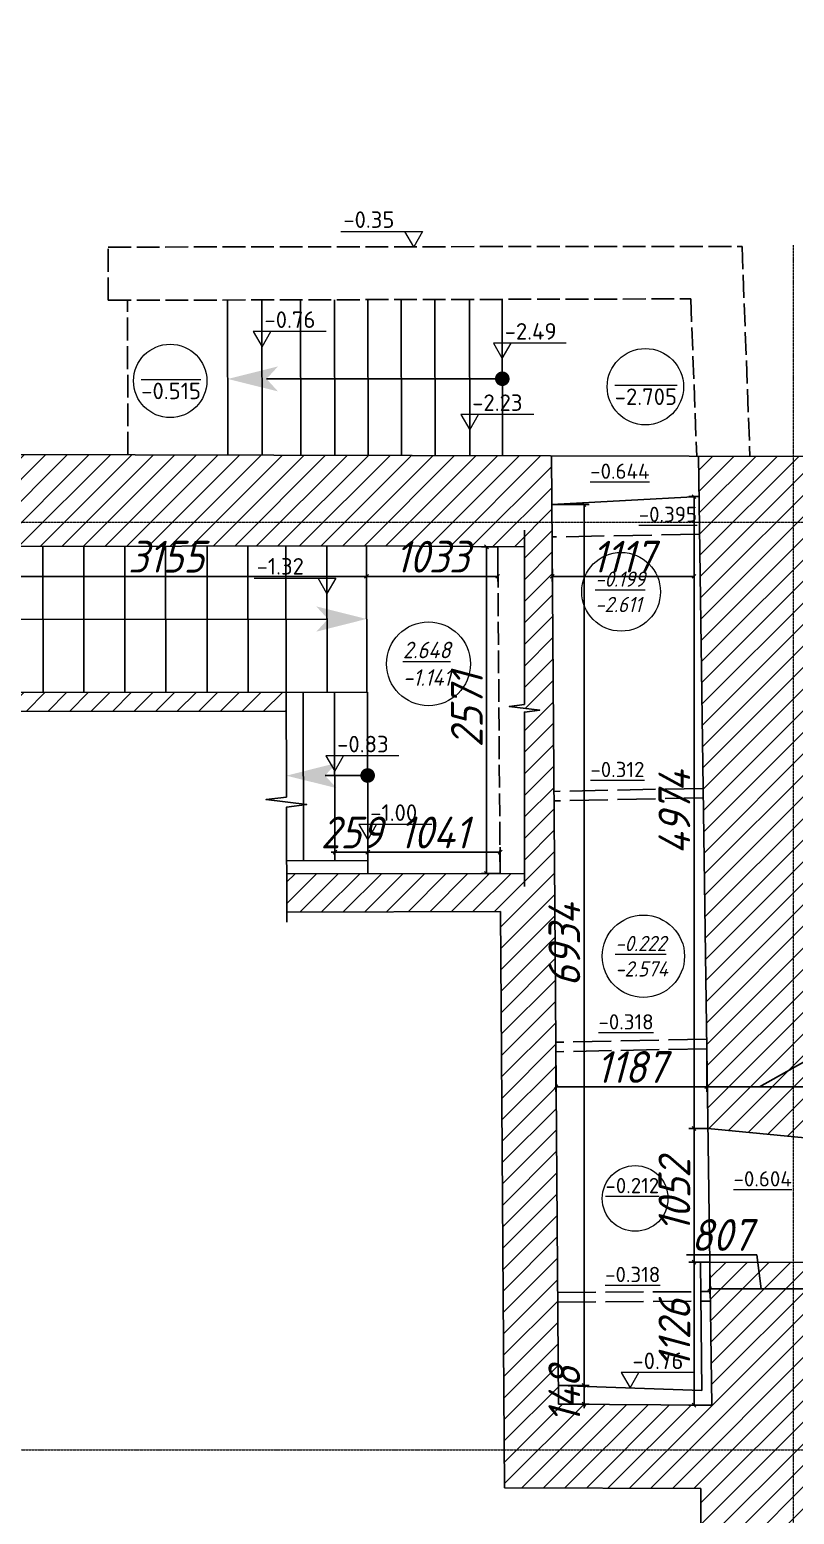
# Model space of a CAD drawing. Header units: millimetres. Extents: x 504091 to 2165846, y 135022 to 442887.
# Drawn here: x 599304 to 605322, y 277829 to 289515 of the extents above; entities that cross this region are included whole.
import ezdxf

# ---------------------------------------------------------------- set-up
doc = ezdxf.new("R2010")
doc.units = ezdxf.units.MM
for name, pattern in [('334', [5, 4, -1]), ('ACAD_ISO02W100', [15, 12, -3]), ('ADSK_Линия сетки', [25, 20, -2.5, 0, -2.5]), ('осеваяX2', [4, 2.5, -0.5, 0.5, -0.5])]:
    doc.linetypes.add(name, pattern=pattern)
doc.layers.get('Defpoints').update_dxf_attribs({"color": 255})
for name, color, linetype in [('Балки', 140, 'ACAD_ISO02W100'), ('Контур', 7, 'Continuous'), ('Перепад', 251, 'ACAD_ISO02W100'), ('Штриховка', 252, 'Continuous')]:
    doc.layers.add(name, color=color, linetype=linetype)
for name, color, linetype, lineweight in [('Оси', 165, 'осеваяX2', 13), ('отметки', 7, 'Continuous', 20), ('размеры', 7, 'Continuous', 9)]:
    doc.layers.add(name, color=color, linetype=linetype, lineweight=lineweight)
doc.styles.add('ISOCPEUR', font='isocpeur.ttf', dxfattribs={"width": 0.9, "oblique": 15, "height": 250})
doc.dimstyles.new('GENPLAN 1000', dxfattribs={"dimscale": 10, "dimtxt": 13, "dimasz": 3, "dimexe": 4, "dimexo": 0, "dimgap": 3, "dimtad": 1, "dimdec": 0, "dimzin": 0, "dimtxsty": 'ISOCPEUR', "dimblk1": 'OBLIQUE', "dimblk2": 'OBLIQUE', "dimsah": 1, "dimcen": -1, "dimaunit": 1, "dimadec": 3, "dimazin": 0, "dimtfac": 0.75, "dimtdec": 0, "dimtix": 1, "dimtmove": 1, "dimatfit": 3, "dimfxl": 0, "dimtvp": 0.6, "dimarcsym": 0})

# ---------------------------------------------------------------- blocks, each defined once
blk = doc.blocks.new('S1')
at = {"color": 0, "const_width": 0.75}
blk.add_lwpolyline([(-0.375, 0, 1), (0.375, 0, 1)], format="xyb", close=True, dxfattribs=at)
blk = doc.blocks.new('*U14')
at = {"layer": 'Штриховка'}
blk.add_lwpolyline([(0, 0), (-1.58, 2.373)], dxfattribs=at)
blk.add_solid([(-1.749, 2.626), (-1.612, 2.242), (-1.447, 2.352), (-1.58, 2.373)], dxfattribs=at)
at = {"layer": 'Штриховка', "xscale": 0.07662220042706859, "yscale": 0.07662220042706859, "zscale": 0.07662220042706859, "rotation": 272.2103188598759}
blk.add_blockref('S1', (0, 0), dxfattribs=at)
blk = doc.blocks.new('*U16')
at = {"layer": 'Штриховка'}
blk.add_lwpolyline([(0, 0), (-0.186, 0.279)], dxfattribs=at)
blk.add_solid([(-0.355, 0.532), (-0.218, 0.148), (-0.053, 0.258), (-0.186, 0.279)], dxfattribs=at)
at = {"layer": 'Штриховка', "xscale": 0.07662220042706858, "yscale": 0.07662220042706858, "zscale": 0.07662220042706858, "rotation": 272.2841533087241}
blk.add_blockref('S1', (0, 0), dxfattribs=at)
blk = doc.blocks.new('*U18')
at = {"layer": 'Штриховка'}
blk.add_lwpolyline([(0, 0), (1.028, -1.545)], dxfattribs=at)
blk.add_solid([(1.197, -1.798), (1.06, -1.415), (0.896, -1.524), (1.028, -1.545)], dxfattribs=at)
at = {"layer": 'Штриховка', "xscale": 0.0766222004270686, "yscale": 0.0766222004270686, "zscale": 0.0766222004270686, "rotation": 92.19549456925957}
blk.add_blockref('S1', (0, 0), dxfattribs=at)
blk = doc.blocks.new('_Oblique')
at = {"color": 0, "linetype": 'ByBlock', "lineweight": -2}
blk.add_line((-0.5, -0.5), (0.5, 0.5), dxfattribs=at)
blk = doc.blocks.new('*D142')
at = {"layer": 'Defpoints', "color": 0, "lineweight": 20, "ltscale": 0.03, "transparency": 16777216}
for p in [(598800, 285448), (601955, 285453), (601955, 285212)]:
    blk.add_point(p, dxfattribs=at)
at = {"layer": 'размеры', "color": 0, "lineweight": -2, "ltscale": 0.03, "transparency": 16777216}
for p, q in [((598800, 285448), (598800, 285172)), ((601955, 285453), (601955, 285172)), ((598800, 285212), (601955, 285212))]:
    blk.add_line(p, q, dxfattribs=at)
at = {"layer": 'размеры', "color": 0, "lineweight": -2, "ltscale": 0.03, "transparency": 16777216, "xscale": 30, "yscale": 30, "zscale": 30, "rotation": 180}
blk.add_blockref('_Oblique', (598800, 285212), dxfattribs=at)
at = {"layer": 'размеры', "color": 0, "lineweight": -2, "ltscale": 0.03, "transparency": 16777216, "xscale": 30, "yscale": 30, "zscale": 30}
blk.add_blockref('_Oblique', (601955, 285212), dxfattribs=at)
at = {"layer": 'размеры', "color": 0, "ltscale": 0.03, "transparency": 16777216, "insert": (600378, 285367), "char_height": 250, "attachment_point": 5, "style": 'ISOCPEUR'}
blk.add_mtext('3155', dxfattribs=at)
blk = doc.blocks.new('*D143')
at = {"layer": 'Defpoints', "color": 0, "lineweight": 20, "ltscale": 0.03, "transparency": 16777216}
for p in [(601955, 285453), (602988, 285445), (602988, 285212)]:
    blk.add_point(p, dxfattribs=at)
at = {"layer": 'размеры', "color": 0, "lineweight": -2, "ltscale": 0.03, "transparency": 16777216}
for p, q in [((601955, 285453), (601955, 285172)), ((602988, 285445), (602988, 285172)), ((601955, 285212), (602988, 285212))]:
    blk.add_line(p, q, dxfattribs=at)
at = {"layer": 'размеры', "color": 0, "lineweight": -2, "ltscale": 0.03, "transparency": 16777216, "xscale": 30, "yscale": 30, "zscale": 30, "rotation": 180}
blk.add_blockref('_Oblique', (601955, 285212), dxfattribs=at)
at = {"layer": 'размеры', "color": 0, "lineweight": -2, "ltscale": 0.03, "transparency": 16777216, "xscale": 30, "yscale": 30, "zscale": 30}
blk.add_blockref('_Oblique', (602988, 285212), dxfattribs=at)
at = {"layer": 'размеры', "color": 0, "ltscale": 0.03, "transparency": 16777216, "insert": (602471, 285367), "char_height": 250, "attachment_point": 5, "style": 'ISOCPEUR'}
blk.add_mtext('1033', dxfattribs=at)
blk = doc.blocks.new('*D144')
at = {"layer": 'Defpoints', "color": 0, "lineweight": 20, "ltscale": 0.03, "transparency": 16777216}
for p in [(602988, 285445), (602900, 282874), (603007, 282874)]:
    blk.add_point(p, dxfattribs=at)
at = {"layer": 'размеры', "color": 0, "lineweight": -2, "ltscale": 0.03, "transparency": 16777216}
for p, q in [((602988, 285445), (602860, 285445)), ((602900, 285445), (602900, 282874)), ((603007, 282874), (602860, 282874))]:
    blk.add_line(p, q, dxfattribs=at)
at = {"layer": 'размеры', "color": 0, "lineweight": -2, "ltscale": 0.03, "transparency": 16777216, "xscale": 30, "yscale": 30, "zscale": 30}
for p, rotation in [((602900, 285445), 90), ((602900, 282874), 270)]:
    blk.add_blockref('_Oblique', p, dxfattribs=dict(at, rotation=rotation))
at = {"layer": 'размеры', "color": 0, "ltscale": 0.03, "transparency": 16777216, "insert": (602745, 284160), "char_height": 250, "attachment_point": 5, "rotation": 90, "style": 'ISOCPEUR'}
blk.add_mtext('2571', dxfattribs=at)
blk = doc.blocks.new('*D145')
at = {"layer": 'Defpoints', "color": 0, "lineweight": 20, "ltscale": 0.03, "transparency": 16777216}
for p in [(601966, 283041), (601966, 282977), (603007, 282874)]:
    blk.add_point(p, dxfattribs=at)
at = {"layer": 'размеры', "color": 0, "lineweight": -2, "ltscale": 0.03, "transparency": 16777216}
for p, q in [((601966, 282977), (601966, 283081)), ((603007, 283041), (601966, 283041)), ((603007, 282874), (603007, 283081))]:
    blk.add_line(p, q, dxfattribs=at)
at = {"layer": 'размеры', "color": 0, "lineweight": -2, "ltscale": 0.03, "transparency": 16777216, "xscale": 30, "yscale": 30, "zscale": 30, "rotation": 180}
blk.add_blockref('_Oblique', (601966, 283041), dxfattribs=at)
at = {"layer": 'размеры', "color": 0, "lineweight": -2, "ltscale": 0.03, "transparency": 16777216, "xscale": 30, "yscale": 30, "zscale": 30}
blk.add_blockref('_Oblique', (603007, 283041), dxfattribs=at)
at = {"layer": 'размеры', "color": 0, "ltscale": 0.03, "transparency": 16777216, "insert": (602486, 283196), "char_height": 250, "attachment_point": 5, "style": 'ISOCPEUR'}
blk.add_mtext('1041', dxfattribs=at)
blk = doc.blocks.new('*D146')
at = {"layer": 'Defpoints', "color": 0, "lineweight": 20, "ltscale": 0.03, "transparency": 16777216}
for p in [(601707, 283041), (601707, 282976), (601966, 282977)]:
    blk.add_point(p, dxfattribs=at)
at = {"layer": 'размеры', "color": 0, "lineweight": -2, "ltscale": 0.03, "transparency": 16777216}
for p, q in [((601707, 283041), (601677, 283041)), ((601707, 282976), (601707, 283081)), ((601966, 283041), (601707, 283041)), ((601966, 282977), (601966, 283081)), ((601966, 283041), (601996, 283041))]:
    blk.add_line(p, q, dxfattribs=at)
at = {"layer": 'размеры', "color": 0, "lineweight": -2, "ltscale": 0.03, "transparency": 16777216, "xscale": 30, "yscale": 30, "zscale": 30}
blk.add_blockref('_Oblique', (601707, 283041), dxfattribs=at)
at = {"layer": 'размеры', "color": 0, "lineweight": -2, "ltscale": 0.03, "transparency": 16777216, "xscale": 30, "yscale": 30, "zscale": 30, "rotation": 180}
blk.add_blockref('_Oblique', (601966, 283041), dxfattribs=at)
at = {"layer": 'размеры', "color": 0, "ltscale": 0.03, "transparency": 16777216, "insert": (601836, 283196), "char_height": 250, "attachment_point": 5, "style": 'ISOCPEUR'}
blk.add_mtext('259', dxfattribs=at)
blk = doc.blocks.new('*D147')
at = {"layer": 'Defpoints', "color": 0, "lineweight": 20, "ltscale": 0.03, "transparency": 16777216}
for p in [(603415, 285778), (603465, 278844), (603667, 278844)]:
    blk.add_point(p, dxfattribs=at)
at = {"layer": 'размеры', "color": 0, "lineweight": -2, "ltscale": 0.03, "transparency": 16777216}
for p, q in [((603415, 285778), (603707, 285778)), ((603667, 285778), (603667, 278844)), ((603465, 278844), (603707, 278844))]:
    blk.add_line(p, q, dxfattribs=at)
at = {"layer": 'размеры', "color": 0, "lineweight": -2, "ltscale": 0.03, "transparency": 16777216, "xscale": 30, "yscale": 30, "zscale": 30}
for p, rotation in [((603667, 285778), 90), ((603667, 278844), 270)]:
    blk.add_blockref('_Oblique', p, dxfattribs=dict(at, rotation=rotation))
at = {"layer": 'размеры', "color": 0, "ltscale": 0.03, "transparency": 16777216, "insert": (603512, 282311), "char_height": 250, "attachment_point": 5, "rotation": 90, "style": 'ISOCPEUR'}
blk.add_mtext('6934', dxfattribs=at)
blk = doc.blocks.new('*D148')
at = {"layer": 'Defpoints', "color": 0, "lineweight": 20, "ltscale": 0.03, "transparency": 16777216}
for p in [(603465, 278844), (603466, 278696), (603667, 278696)]:
    blk.add_point(p, dxfattribs=at)
at = {"layer": 'размеры', "color": 0, "lineweight": -2, "ltscale": 0.03, "transparency": 16777216}
for p, q in [((603465, 278844), (603707, 278844)), ((603667, 278844), (603667, 278874)), ((603667, 278844), (603667, 278696)), ((603466, 278696), (603707, 278696)), ((603667, 278696), (603667, 278666))]:
    blk.add_line(p, q, dxfattribs=at)
at = {"layer": 'размеры', "color": 0, "lineweight": -2, "ltscale": 0.03, "transparency": 16777216, "xscale": 30, "yscale": 30, "zscale": 30}
for p, rotation in [((603667, 278844), 270), ((603667, 278696), 90)]:
    blk.add_blockref('_Oblique', p, dxfattribs=dict(at, rotation=rotation))
at = {"layer": 'размеры', "color": 0, "ltscale": 0.03, "transparency": 16777216, "insert": (603512, 278770), "char_height": 250, "attachment_point": 5, "rotation": 90, "style": 'ISOCPEUR'}
blk.add_mtext('148', dxfattribs=at)
blk = doc.blocks.new('*D149')
at = {"layer": 'Defpoints', "color": 0, "lineweight": 20, "ltscale": 0.03, "transparency": 16777216}
for p in [(603446, 281470), (604633, 281494), (603446, 281195)]:
    blk.add_point(p, dxfattribs=at)
at = {"layer": 'размеры', "color": 0, "lineweight": -2, "ltscale": 0.03, "transparency": 16777216}
for p, q in [((603446, 281470), (603446, 281155)), ((604633, 281494), (604633, 281155)), ((604633, 281195), (603446, 281195))]:
    blk.add_line(p, q, dxfattribs=at)
at = {"layer": 'размеры', "color": 0, "lineweight": -2, "ltscale": 0.03, "transparency": 16777216, "xscale": 30, "yscale": 30, "zscale": 30, "rotation": 180}
blk.add_blockref('_Oblique', (603446, 281195), dxfattribs=at)
at = {"layer": 'размеры', "color": 0, "lineweight": -2, "ltscale": 0.03, "transparency": 16777216, "xscale": 30, "yscale": 30, "zscale": 30}
blk.add_blockref('_Oblique', (604633, 281195), dxfattribs=at)
at = {"layer": 'размеры', "color": 0, "ltscale": 0.03, "transparency": 16777216, "insert": (604039, 281350), "char_height": 250, "attachment_point": 5, "style": 'ISOCPEUR'}
blk.add_mtext('1187', dxfattribs=at)
blk = doc.blocks.new('*D150')
at = {"layer": 'Defpoints', "color": 0, "lineweight": 20, "ltscale": 0.03, "transparency": 16777216}
for p in [(604533, 279814), (604656, 279814), (604672, 278688)]:
    blk.add_point(p, dxfattribs=at)
at = {"layer": 'размеры', "color": 0, "lineweight": -2, "ltscale": 0.03, "transparency": 16777216}
for p, q in [((604656, 279814), (604493, 279814)), ((604533, 278688), (604533, 279814)), ((604672, 278688), (604493, 278688))]:
    blk.add_line(p, q, dxfattribs=at)
at = {"layer": 'размеры', "color": 0, "lineweight": -2, "ltscale": 0.03, "transparency": 16777216, "xscale": 30, "yscale": 30, "zscale": 30}
for p, rotation in [((604533, 279814), 90), ((604533, 278688), 270)]:
    blk.add_blockref('_Oblique', p, dxfattribs=dict(at, rotation=rotation))
at = {"layer": 'размеры', "color": 0, "ltscale": 0.03, "transparency": 16777216, "insert": (604378, 279251), "char_height": 250, "attachment_point": 5, "rotation": 90, "style": 'ISOCPEUR'}
blk.add_mtext('1126', dxfattribs=at)
blk = doc.blocks.new('*D151')
at = {"layer": 'Defpoints', "color": 0, "lineweight": 20, "ltscale": 0.03, "transparency": 16777216}
for p in [(604533, 280866), (604641, 280866), (604656, 279814)]:
    blk.add_point(p, dxfattribs=at)
at = {"layer": 'размеры', "color": 0, "lineweight": -2, "ltscale": 0.03, "transparency": 16777216}
for p, q in [((604641, 280866), (604493, 280866)), ((604533, 279814), (604533, 280866)), ((604656, 279814), (604493, 279814))]:
    blk.add_line(p, q, dxfattribs=at)
at = {"layer": 'размеры', "color": 0, "lineweight": -2, "ltscale": 0.03, "transparency": 16777216, "xscale": 30, "yscale": 30, "zscale": 30}
for p, rotation in [((604533, 280866), 90), ((604533, 279814), 270)]:
    blk.add_blockref('_Oblique', p, dxfattribs=dict(at, rotation=rotation))
at = {"layer": 'размеры', "color": 0, "ltscale": 0.03, "transparency": 16777216, "insert": (604378, 280340), "char_height": 250, "attachment_point": 5, "rotation": 90, "style": 'ISOCPEUR'}
blk.add_mtext('1052', dxfattribs=at)
blk = doc.blocks.new('*D152')
at = {"layer": 'Defpoints', "color": 0, "lineweight": 20, "ltscale": 0.03, "transparency": 16777216}
for p in [(604533, 285840), (604572, 285840), (604641, 280866)]:
    blk.add_point(p, dxfattribs=at)
at = {"layer": 'размеры', "color": 0, "lineweight": -2, "ltscale": 0.03, "transparency": 16777216}
for p, q in [((604572, 285840), (604493, 285840)), ((604533, 280866), (604533, 285840)), ((604641, 280866), (604493, 280866))]:
    blk.add_line(p, q, dxfattribs=at)
at = {"layer": 'размеры', "color": 0, "lineweight": -2, "ltscale": 0.03, "transparency": 16777216, "xscale": 30, "yscale": 30, "zscale": 30}
for p, rotation in [((604533, 285840), 90), ((604533, 280866), 270)]:
    blk.add_blockref('_Oblique', p, dxfattribs=dict(at, rotation=rotation))
at = {"layer": 'размеры', "color": 0, "ltscale": 0.03, "transparency": 16777216, "insert": (604378, 283353), "char_height": 250, "attachment_point": 5, "rotation": 90, "style": 'ISOCPEUR'}
blk.add_mtext('4974', dxfattribs=at)
blk = doc.blocks.new('*D19')
at = {"layer": 'Defpoints', "color": 0, "lineweight": 20, "ltscale": 0.03, "transparency": 16777216}
for p in [(604633, 281494), (604633, 281195), (605463, 281114)]:
    blk.add_point(p, dxfattribs=at)
at = {"layer": 'размеры', "color": 0, "lineweight": -2, "ltscale": 0.03, "transparency": 16777216}
for p, q in [((604633, 281494), (604633, 281155)), ((605048, 281195), (605519, 281458)), ((605519, 281458), (606074, 281458)), ((605463, 281195), (604633, 281195)), ((605463, 281114), (605463, 281235))]:
    blk.add_line(p, q, dxfattribs=at)
at = {"layer": 'размеры', "color": 0, "lineweight": -2, "ltscale": 0.03, "transparency": 16777216, "xscale": 30, "yscale": 30, "zscale": 30, "rotation": 180}
blk.add_blockref('_Oblique', (604633, 281195), dxfattribs=at)
at = {"layer": 'размеры', "color": 0, "lineweight": -2, "ltscale": 0.03, "transparency": 16777216, "xscale": 30, "yscale": 30, "zscale": 30}
blk.add_blockref('_Oblique', (605463, 281195), dxfattribs=at)
at = {"layer": 'размеры', "color": 0, "ltscale": 0.03, "transparency": 16777216, "insert": (605797, 281613), "char_height": 250, "attachment_point": 5, "style": 'ISOCPEUR'}
blk.add_mtext('830', dxfattribs=at)
blk = doc.blocks.new('*D65')
at = {"layer": 'Defpoints', "color": 0, "lineweight": 20, "ltscale": 0.03, "transparency": 16777216}
for p in [(604656, 279814), (605463, 279812), (604656, 279605)]:
    blk.add_point(p, dxfattribs=at)
at = {"layer": 'размеры', "color": 0, "lineweight": -2, "ltscale": 0.03, "transparency": 16777216}
for p, q in [((605028, 279873), (604473, 279873)), ((604656, 279814), (604656, 279565)), ((605060, 279605), (605028, 279873)), ((605463, 279812), (605463, 279565)), ((605463, 279605), (604656, 279605))]:
    blk.add_line(p, q, dxfattribs=at)
at = {"layer": 'размеры', "color": 0, "lineweight": -2, "ltscale": 0.03, "transparency": 16777216, "xscale": 30, "yscale": 30, "zscale": 30, "rotation": 180}
blk.add_blockref('_Oblique', (604656, 279605), dxfattribs=at)
at = {"layer": 'размеры', "color": 0, "lineweight": -2, "ltscale": 0.03, "transparency": 16777216, "xscale": 30, "yscale": 30, "zscale": 30}
blk.add_blockref('_Oblique', (605463, 279605), dxfattribs=at)
at = {"layer": 'размеры', "color": 0, "ltscale": 0.03, "transparency": 16777216, "insert": (604750, 280028), "char_height": 250, "attachment_point": 5, "style": 'ISOCPEUR'}
blk.add_mtext('807', dxfattribs=at)
blk = doc.blocks.new('*D300')
at = {"layer": 'Defpoints', "color": 0, "lineweight": 20, "ltscale": 0.03, "transparency": 16777216}
for p in [(603416, 285523), (604533, 285544), (603416, 285212)]:
    blk.add_point(p, dxfattribs=at)
at = {"layer": 'размеры', "color": 0, "lineweight": -2, "ltscale": 0.03, "transparency": 16777216}
for p, q in [((603416, 285523), (603416, 285172)), ((604533, 285544), (604533, 285172)), ((604533, 285212), (603416, 285212))]:
    blk.add_line(p, q, dxfattribs=at)
at = {"layer": 'размеры', "color": 0, "lineweight": -2, "ltscale": 0.03, "transparency": 16777216, "xscale": 30, "yscale": 30, "zscale": 30, "rotation": 180}
blk.add_blockref('_Oblique', (603416, 285212), dxfattribs=at)
at = {"layer": 'размеры', "color": 0, "lineweight": -2, "ltscale": 0.03, "transparency": 16777216, "xscale": 30, "yscale": 30, "zscale": 30}
blk.add_blockref('_Oblique', (604533, 285212), dxfattribs=at)
at = {"layer": 'размеры', "color": 0, "ltscale": 0.03, "transparency": 16777216, "insert": (603975, 285367), "char_height": 250, "attachment_point": 5, "style": 'ISOCPEUR'}
blk.add_mtext('1117', dxfattribs=at)
blk = doc.blocks.new('оси')
at = {"layer": 'Оси', "linetype": 'ADSK_Линия сетки'}
for p, q in [((44950, -2540.7), (44950, 24580.2)), ((-3614.3, 22400), (62615.4, 22400)), ((-3614.3, 15100), (62615.4, 15100))]:
    blk.add_line(p, q, dxfattribs=at)

msp = doc.modelspace()

# ---------------------------------------------------------------- hatches: boundary and pattern name
at = {"layer": 'Штриховка', "ltscale": 0.03}
h = msp.add_hatch(dxfattribs=at)
h.set_pattern_fill('_USER', color=256, scale=120, angle=45, pattern_type=0)
h.set_pattern_definition([(45, (592694.78, 283676.1), (-84.8528, 84.8528), [])])
h.paths.add_polyline_path([(592787.6397, 283908.4079), (592642.794, 283909.2875), (592641.9206, 283558.2902), (592498.333, 283559.1622), (592498.614, 283302.7289), (592783.9634, 283303.0416)], flags=17)
h.paths.add_polyline_path([(620824.0138, 307295.056), (620674.0436, 307298.0489), (620662.5105, 306720.1371), (620812.4807, 306717.1443)], flags=17)
h.paths.add_polyline_path([(612646.7372, 308113.2191), (613525.8437, 308114.325), (613525.3023, 308544.6449), (613524.7319, 308998.0477), (611882.1579, 308997.7993), (611928.1288, 300770.1047), (611834.3621, 300768.1833), (611834.5178, 300563.5691), (612653.8652, 300585.01), (612651.1533, 301696.5656), (613770.6406, 301692.1388), (613774.5255, 302287.2422), (612654.0573, 302294.5567)])
h.paths.add_polyline_path([(605972.9186, 285704.39), (606234.5105, 285707.1371), (606232.7661, 285873.2484), (606229.8208, 286153.7083), (604567.8886, 286157.8516), (604641.4795, 280866.0745), (605459.014, 280786.8716), (605458.3044, 280952.1559), (606406.8458, 280955.1563), (606406.3328, 281117.3214), (605462.649, 281114.3364), (605450.3713, 285264.1905), (605977.4834, 285269.7261)], flags=17)
h.paths.add_polyline_path([(597882.2773, 283842.1373), (596845.3536, 283831.7551), (596845.6578, 283305.2406), (592783.9634, 283303.0416), (592498.614, 283302.7289), (592498.6309, 283287.2885), (587493.8511, 283295.9883), (587493.852, 283296.3061), (587203.8114, 283297.1371), (585035.5866, 283297.1371), (585035.2985, 283831.0864), (584069.2067, 283821.6414), (584078.0162, 282872.2637), (582665.5907, 282870.8938), (582684.5739, 284233.46), (579987.4423, 284263.0447), (579986.9313, 284113.0412), (582532.4926, 284085.1192), (582513.4844, 282720.7462), (584079.4081, 282722.265), (584082.6558, 282372.268), (584519.3706, 282372.6916), (584539.5257, 282212.7111), (584579.2153, 282532.7497), (584599.3705, 282372.7692), (585036.0853, 282373.1928), (585035.7476, 282998.8465), (596845.8311, 283005.2407), (596846.1574, 282440.4025), (597333.2845, 282446.2363), (597355.1991, 282286.4873), (597391.3642, 282606.9434), (597413.2788, 282447.1943), (597900.4059, 282453.0282), (597896.4911, 282753.0028), (598972.4675, 282765.8888), (598985.9362, 284149.1172), (601323.1136, 284150.5432), (601322.7586, 284300.543), (598837.3887, 284299.0266), (598824.3907, 282964.1297), (597893.8812, 282952.9859)])
h.paths.add_polyline_path([(594673.4558, 285763.5232), (588649.4184, 285761.3606), (588649.5323, 285444.2494), (592496.2347, 285473.8256), (592496.5324, 285202.1657), (592646.009, 285201.2579), (592645.2513, 284896.7628), (592525.2143, 284882.0614), (592765.1389, 284851.4643), (592645.102, 284836.7629), (592644.3443, 284532.2678), (592497.2656, 284533.161), (592497.4979, 284321.1733), (592643.8168, 284320.2847), (592642.9433, 283969.2874), (592522.9064, 283954.586), (592787.7151, 283920.8155), (592796.9395, 285439.7763), (594674.1739, 285443.9948)])
h.paths.add_polyline_path([(587832.4829, 285761.0673), (587613.5167, 285760.9887), (586809.515, 285760.7001), (586812.4264, 285435.8994), (587209.9499, 285439.4627), (587203.8114, 283297.1371), (587493.852, 283296.3061), (587499.9812, 285435.4108), (587834.967, 285437.9864)])
h.paths.add_polyline_path([(585054.9295, 287077.9351), (584849.0508, 287078.2721), (584849.4291, 287309.3534), (584713.5695, 287309.5758), (584713.6133, 287336.2873), (584420.0727, 287337.0316), (584419.6704, 287178.3664), (584271.0179, 287178.7433), (584268.3728, 286135.497), (576811.1233, 286148.718), (576807.4341, 285874.4917), (576647.1796, 285856.6458), (576966.6125, 285812.3449), (576806.358, 285794.499), (576802.6688, 285520.2727), (577102.696, 285520.2727), (577063.8513, 282632.8169), (579981.7845, 282602.0822), (579982.8064, 282902.0881), (577367.8715, 282929.6312), (577402.7231, 285520.2727), (584054.184, 285440.5887), (584056.3557, 285206.549), (585034.551, 285216.1124), (585034.441, 285419.9623), (585493.5032, 285424.0771), (585490.4901, 285760.2265), (585052.7721, 285760.0694)])
h.paths.add_polyline_path([(603411.7263, 286160.7341), (597616.8793, 286175.1812), (597612.1328, 287223.674), (597453.8968, 287222.9577), (597453.247, 287366.4968), (597171.3201, 287365.2205), (597171.3681, 287344.7782), (596998.5375, 287344.3722), (596998.9883, 287152.5189), (596830.692, 287152.1235), (596833.9528, 285764.2989), (596186.475, 285764.0664), (596187.1867, 285447.3948), (596844.4194, 285448.8718), (596844.598, 285139.7776), (597864.8028, 285181.115), (597861.3382, 285446.5954), (601955.1216, 285452.57), (603198.1506, 285444.7571), (603198.1506, 284174.0204), (603318.1506, 284159.0204), (603198.1506, 284144.0204), (603198.1506, 282874.5452), (601326.1434, 282870.1155), (601326.8533, 282570.1163), (603008.8948, 282574.0965), (603041.9257, 278038.3508), (604586.5105, 278032.7333), (604586.5105, 277503.9313), (608542.8616, 277543.7744), (615386.5943, 277611.0375), (615381.3272, 274221.1371), (615081.3268, 274221.1371), (615080.6285, 273771.6626), (615240.5972, 273751.4141), (615080.5663, 273731.6627), (615079.9301, 273322.1881), (622586.8826, 273306.2118), (622578.7968, 274954.2397), (622268.3862, 274955.6002), (621671.6891, 274958.2153), (621668.3079, 274186.7229), (620471.2491, 274191.594), (620479.9368, 279415.7692), (620209.5012, 279415.8508), (620209.4481, 279239.7183), (620322.3243, 279238.6209), (620324.6562, 275652.0752), (620003.4728, 275652.34), (620003.2667, 275402.3401), (620324.6562, 275402.0751), (620324.6562, 274221.1371), (619286.5105, 274221.1371), (619286.5105, 274498.1415), (619036.5105, 274498.1415), (619036.5105, 274221.1371), (615928.17, 274221.1371), (615931.9829, 278521.119), (615394.288, 278515.79), (615397.6223, 278179.3634), (612880.5105, 278159.2867), (612880.5105, 279805.1371), (612727.5105, 279805.1371), (612727.5105, 279742.1371), (612326.957, 279742.1371), (612281.522, 278154.5091), (608784.8283, 278148.7792), (608787.126, 279790.1371), (608647.5105, 279790.1371), (608647.5105, 279728.1371), (608241.8877, 279728.1371), (608258.4837, 277956.1398), (606764.3553, 277891.3613), (606760.7402, 278128.0418), (605470.5144, 278108.3349), (605463.1999, 279811.9383), (604656.1065, 279814.2744), (604671.7627, 278688.4669), (603466.0882, 278695.8637)])
h.paths.add_polyline_path([(597598.5625, 290221.3067), (597452.3581, 290220.6448), (597451.6134, 290385.1432), (597164.6156, 290383.844), (597164.3499, 290331.8181), (597007.2141, 290331.4489), (597007.5477, 290189.4779), (596823.5567, 290189.0456), (596825.7369, 289261.1165), (596994.0331, 289261.512), (596994.4655, 289077.4942), (597027.2964, 289077.5713), (597167.2961, 289077.9002), (597167.3836, 289040.6301), (597445.6625, 289041.8899), (597445.0236, 289183.0252), (597603.2595, 289183.7415)])
h.paths.add_polyline_path([(597584.7933, 293262.8729), (597420.3908, 293262.1287), (597419.7386, 293406.1868), (597157.1294, 293404.9979), (597157.1392, 293400.8176), (597016.9447, 293400.4883), (597017.4498, 293185.5176), (596816.5175, 293185.0455), (596818.4298, 292371.1205), (597002.4208, 292371.5528), (597002.9989, 292125.5072), (597160.1347, 292125.8764), (597160.2575, 292073.6214), (597443.9638, 292074.9057), (597443.3004, 292221.4681), (597589.5048, 292222.13)])
h.paths.add_polyline_path([(597570.8741, 296337.5765), (597416.4868, 296336.8776), (597415.8844, 296469.9341), (597132.2516, 296468.6501), (597132.3593, 296422.8111), (597002.6648, 296422.5064), (597002.9889, 296284.5612), (596809.2361, 296284.106), (596811.5551, 295297.1067), (597012.4875, 295297.5788), (597012.8212, 295155.5232), (597153.0157, 295155.8526), (597153.0677, 295133.7265), (597411.9128, 295134.8983), (597411.1467, 295304.1257), (597575.5492, 295304.87)])
h.paths.add_polyline_path([(597559.3105, 298891.9371), (597559.2597, 299345.2415), (597411.2263, 299345.2249), (597411.2084, 299504.6491), (597129.7049, 299504.6175), (597129.7016, 299473.1052), (596998.5081, 299473.1189), (596998.4909, 299308.1181), (596806.7043, 299308.1381), (596806.603, 298334.0786), (596998.1724, 298334.5287), (596998.546, 298175.5155), (597128.2406, 298175.8202), (597128.2702, 298163.1968), (597408.2133, 298164.4641), (597407.5314, 298315.0889), (597561.9188, 298315.7878)])
h.paths.add_polyline_path([(597558.9155, 302411.2416), (597408.3236, 302411.2247), (597408.3061, 302566.9479), (597135.4478, 302566.9173), (597135.4519, 302530.1045), (596989.4969, 302530.1045), (596989.4769, 302337.1182), (596807.0191, 302337.1372), (596806.9186, 301370.1385), (596998.7052, 301370.1185), (596998.6925, 301248.1214), (597129.8861, 301248.1078), (597129.8831, 301219.7076), (597411.0159, 301219.7392), (597410.9987, 301372.423), (597559.0321, 301372.4397)])
h.paths.add_polyline_path([(597558.5758, 305437.6423), (597403.3215, 305437.6249), (597403.3039, 305594.443), (597135.7704, 305594.413), (597135.7656, 305548.1037), (596995.7656, 305548.1182), (596807.3529, 305548.1378), (596807.2537, 304594.1451), (596989.7115, 304594.1261), (596989.6777, 304269.1211), (597135.6327, 304269.106), (597135.6293, 304236.4083), (597408.1187, 304236.4389), (597408.101, 304394.4275), (597558.6929, 304394.4444)])
h.paths.add_polyline_path([(597558.2005, 308780.5518), (586555.8561, 308762.9934), (586558.2503, 308031.6223), (596807.6127, 308047.6325), (596807.5348, 307298.1418), (596995.9475, 307298.1222), (597135.9475, 307298.1077), (597135.9438, 307262.109), (597403.1167, 307262.139), (597403.0988, 307421.9232), (597558.353, 307421.9406)])
h.paths.add_polyline_path([(585629.0396, 308761.5143), (584273.2474, 308759.3506), (584275.2255, 307413.7087), (584427.8758, 307413.9331), (584428.1401, 307234.1578), (584716.3544, 307234.5815), (584716.4407, 307287.2797), (584856.4409, 307287.2797), (585088.0125, 307286.9006), (585089.2279, 308029.3276), (585631.4338, 308030.1745)])
h.paths.add_polyline_path([(585085.1725, 305552.082), (584853.6009, 305552.4611), (584713.6011, 305552.6903), (584713.6528, 305584.3115), (584430.566, 305583.8953), (584430.774, 305442.3769), (584278.1237, 305442.1525), (584279.678, 304384.8251), (584448.661, 304385.0735), (584448.9283, 304203.2285), (584711.3926, 304203.6144), (584711.4941, 304265.6561), (584851.494, 304265.4269), (584907.331, 304265.3355), (584907.4146, 304316.4058), (585083.1492, 304316.1181)])
h.paths.add_polyline_path([(585079.6478, 302177.2384), (584903.9132, 302177.5261), (584904.5006, 302536.3533), (584848.6635, 302536.4447), (584708.6637, 302536.6738), (584708.7387, 302582.4471), (584451.3115, 302582.0686), (584451.5398, 302426.7357), (584282.5568, 302426.4873), (584284.147, 301344.7217), (584450.5256, 301344.9662), (584450.7416, 301197.9913), (584735.4229, 301198.4098), (584735.4672, 301225.5121), (584902.3543, 301225.2389), (584902.3742, 301237.4075), (585078.1087, 301237.1198)])
h.paths.add_polyline_path([(585074.5482, 299062.1322), (584898.8136, 299062.4199), (584899.5191, 299493.3876), (584872.6319, 299493.4316), (584732.6321, 299493.6608), (584732.6893, 299528.5589), (584453.1963, 299528.148), (584453.4129, 299380.8525), (584287.0343, 299380.608), (584288.6064, 298311.1557), (584442.0648, 298311.3813), (584442.309, 298145.2639), (584715.3293, 298145.6653), (584715.3685, 298169.6203), (584855.3683, 298169.3911), (585073.0862, 298169.0347)])
h.paths.add_polyline_path([(585069.385, 295908.1324), (584888.5877, 295908.4284), (584889.4635, 296443.4024), (584852.5429, 296443.4629), (584712.5431, 296443.6921), (584712.6013, 296479.2723), (584444.7586, 296478.8786), (584444.9945, 296318.4469), (584291.5361, 296318.2213), (584292.5105, 295655.3371), (584291.4998, 295256.7058), (584446.4641, 295256.3129), (584446.1107, 295116.9048), (584710.37, 295116.2348), (584710.3985, 295133.6776), (584871.1788, 295133.4144), (584871.3311, 295226.4518), (585068.2685, 295226.1294)])
h.paths.add_polyline_path([(585064.6965, 293044.1352), (584867.759, 293044.4576), (584868.3352, 293396.3797), (584847.5547, 293396.4137), (584707.5545, 293396.4137), (584707.5755, 293409.1993), (584441.7824, 293409.8732), (584441.3991, 293258.7001), (584286.4348, 293259.093), (584283.7891, 292215.6221), (584435.5496, 292215.2374), (584435.1575, 292060.5852), (584721.346, 292059.8596), (584721.3784, 292079.6465), (584861.3782, 292079.4173), (584895.2455, 292079.3619), (584895.4339, 292194.409), (585063.305, 292194.1342)])
h.paths.add_polyline_path([(585059.895, 290111.1234), (584892.0239, 290111.3982), (584892.4198, 290353.2814), (584858.5525, 290353.3368), (584718.5497, 290351.7131), (584430.8264, 290352.4426), (584430.4879, 290218.9197), (584278.7273, 290219.3045), (584276.0311, 289155.9209), (584424.6836, 289155.544), (584424.3315, 289016.6751), (584716.3629, 289015.9347), (584716.4067, 289042.6825), (584852.2662, 289042.46), (584852.4725, 289168.4597), (585058.3513, 289168.1227)])
h.paths.add_polyline_path([(613258.7804, 285980.7369), (614240.5105, 285972.1371), (614240.5105, 285889.3999), (614953.1709, 285883.1572), (614947.9607, 285288.367), (615366.8523, 285284.6975), (615364.293, 280974.781), (614592.5685, 280975.6486), (614592.7779, 280830.3663), (615371.3376, 280831.4887), (615375.4439, 280417.1639), (615924.222, 280422.6028), (615921.1842, 280599.2771), (620038.3312, 280547.2671), (620043.3587, 280945.2469), (615906.799, 280996.8646), (615896.0775, 285281.1704), (619899.188, 285253.4754), (619884.9923, 286084.5706), (615771.7544, 286111.7451), (615778.1107, 288351.0881), (615215.841, 288352.6841), (615209.8724, 286108.1437), (612830.2896, 286126.7052), (612725.6024, 291009.0611), (612195.1495, 290997.6872), (611969.9486, 290992.8584), (611987.1273, 286139.3547), (607427.9046, 286150.7213), (607430.6865, 285885.8286), (607432.4309, 285719.7174), (607671.1199, 285722.2241), (607675.6846, 285287.5602), (608213.9211, 285293.2126), (608218.5936, 281123.0538), (607288.4632, 281120.1117), (607288.9761, 280957.9466), (608230.3418, 280960.9242), (608231.9695, 280787.1371), (608649.5105, 280787.1371), (608649.5105, 280725.1371), (608788.435, 280725.1371), (608788.619, 280856.6145), (610150.246, 280853.473), (610150.5623, 280990.5645), (608777.9144, 280993.7315), (608773.07, 285317.3683), (612363.7624, 285314.8721), (612341.6173, 280985.5093), (611044.8526, 280988.5012), (611044.5363, 280851.4097), (612358.6156, 280848.3778), (612356.6054, 280778.1371), (612728.5105, 280778.1371), (612728.5105, 280702.1371), (612883.3907, 280702.1371), (612883.7772, 280827.9026), (613698.4861, 280829.077), (613698.652, 280976.6536), (612874.9295, 280977.5796), (612900.1314, 285306.3055), (613252.8455, 285303.2158)])
h.paths.add_polyline_path([(619378.1011, 279416.1013), (615941.5105, 279417.1371), (615941.1437, 279438.474), (615385.2382, 279428.9154), (615389.1346, 279035.7676), (615932.4441, 279041.1523), (615932.657, 279281.2982), (619378.0503, 279247.8013)], flags=17)
h.paths.add_polyline_path([(622567.2025, 277317.3782), (622288.3862, 277318.6002), (621682.0454, 277321.2575), (621677.0921, 276191.0601), (622273.7893, 276188.445), (622572.7478, 276187.1348)], flags=17)
h.paths.add_polyline_path([(622539.5936, 282944.5622), (622645.9699, 282943.3033), (622634.4808, 283535.8146), (621693.8663, 283540.2778), (621691.1021, 280924.6857), (621176.5334, 280931.1067), (621171.5037, 280532.9523), (621696.092, 280526.3254), (621687.4485, 278554.1024), (622293.7893, 278551.445), (622561.1535, 278550.2732)])
h.paths.add_polyline_path([(622281.1737, 308999.3716), (614520.5116, 308998.1983), (614521.0806, 308545.8976), (614521.622, 308115.5777), (617024.9137, 308118.727), (617006.2446, 305775.7544), (617338.4354, 305777.01), (617337.6642, 305981.0685), (617207.883, 305980.578), (617224.922, 308118.9786), (620690.5135, 308123.3384), (620688.3399, 308014.4221), (620838.31, 308011.4293), (620840.5433, 308123.3384), (621546.2255, 308123.3384), (621546.2255, 305993.5915), (620798.0411, 305993.5915), (620801.8386, 306183.8777), (620651.8684, 306186.8706), (620648.0111, 305993.5805), (618259.2142, 305984.5517), (618259.9854, 305780.4931), (621546.2255, 305792.914), (621563.1667, 302236.3971), (614638.4263, 302281.6025), (614636.0819, 301688.7166), (615172.9294, 301686.5938), (615176.6742, 300336.8139), (615775.6246, 300338.4756), (615771.7769, 301681.1321), (621558.1932, 301633.9376), (621612.329, 293998.6273), (615793.6458, 294049.9988), (615778.1422, 299459.9557), (615179.1115, 299458.2938), (615183.0526, 298037.7679), (614504.8833, 298023.4633), (614508.2942, 297849.6722), (615193.104, 297863.1123), (615201.178, 293931.0769), (612664.4011, 293925.8679), (612653.951, 297813.2785), (613640.5077, 297832.6408), (613637.1218, 298005.1596), (612660.2097, 297984.5536), (612656.3053, 299584.893), (611835.2462, 299606.2655), (611838.1534, 295785.4557), (611952.9884, 295784.6421), (611966.0852, 292084.3856), (612171.754, 292088.7956), (612702.2069, 292100.1695), (612669.9396, 293605.0419), (615229.7733, 293591.9996), (615225.1885, 291867.8773), (615788.0886, 291866.2795), (615793.4001, 293737.5116), (621655.6923, 293681.5999), (621648.0716, 286072.9226), (620876.1638, 286078.0223), (620874.4827, 285823.5556), (621110.1082, 285812.7841), (621054.6821, 285245.4813), (621695.6637, 285241.0467), (621694.9556, 284571.0477), (622615.2275, 284528.7364), (622584.7961, 286098.126), (622443.7027, 286097.9226), (622439.7713, 288824.1371), (622376.4426, 288824.1371), (622344.5105, 293417.4371), (622313.7105, 301705.7371)])

# ---------------------------------------------------------------- linework, layer by layer
at = {"layer": 'Балки', "color": 3, "ltscale": 25}
for p, q in [((604576.4304, 285543.6281), (603416.3741, 285522.5148)), ((604604.2445, 283543.5684), (603430.9574, 283519.955)), ((604605.2874, 283468.5742), (603431.5036, 283444.9508)), ((604631.6996, 281569.3234), (603445.3365, 281545.4469)), ((604632.7425, 281494.3292), (603445.8827, 281470.4428)), ((603459.6842, 279575.2527), (604659.3309, 279582.4105)), ((603460.2303, 279500.2547), (604660.3738, 279507.4154))]:
    msp.add_line(p, q, dxfattribs=at)
at = {"layer": 'Контур', "color": 252, "ltscale": 15}
for p, q in [((600864.7437, 286167.0839), (600861.8486, 287387.5561)), ((601135.1383, 286166.4098), (601132.24, 287388.1975)), ((601439.4087, 286165.6512), (601436.5069, 287388.9193)), ((601706.358, 286164.9857), (601703.4531, 287389.5525)), ((601968.2706, 286164.3327), (601965.3627, 287390.1738)), ((602230.1832, 286163.6798), (602227.2723, 287390.7951)), ((602496.5584, 286163.0157), (602493.6444, 287391.4269)), ((602768.1725, 286162.3385), (602765.2554, 287392.0712)), ((603025.233, 286161.6976), (603022.3129, 287392.681)), ((599409.4614, 284299.1021), (599407.7834, 285448.8524)), ((599731.5396, 284299.5722), (599729.8616, 285449.3224)), ((600053.6182, 284299.7687), (600051.9398, 285449.7925)), ((600375.6963, 284300.2387), (600374.018, 285450.2625)), ((600701.6966, 284300.1641), (600700.0174, 285450.7383)), ((601023.7748, 284300.6342), (601022.0956, 285451.2083)), ((601322.7586, 284300.543), (601321.0787, 285451.6447)), ((601644.8368, 284301.0131), (601643.1569, 285452.1147)), ((601956.8023, 284300.9299), (601955.1216, 285452.57)), ((601458.5378, 282974.6309), (601455.3932, 284300.624)), ((601706.5427, 282975.5637), (601703.3999, 284300.7753)), ((601965.8106, 282871.6291), (601962.4209, 284300.9333)), ((601965.5618, 282976.5379), (601325.8973, 282974.132))]:
    msp.add_line(p, q, dxfattribs=at)
at = {"layer": 'Контур', "ltscale": 15}
for p, q in [((611987.1273, 286139.3547), (597616.8793, 286175.1812)), ((603411.7263, 286160.7341), (603466.0882, 278695.8637)), ((604671.7627, 278688.4669), (604567.8886, 286157.8516)), ((604572.3074, 285840.1), (603414.5122, 285778.1796)), ((597861.3382, 285446.5954), (601955.1216, 285452.57)), ((601955.1216, 285452.57), (603198.1506, 285444.7571)), ((601962.4209, 284300.9333), (598837.3887, 284299.0266)), ((601323.1136, 284150.5432), (598985.9362, 284149.1172)), ((603198.1506, 282874.5452), (601326.1434, 282870.1155)), ((603008.8948, 282574.0965), (601326.8533, 282570.1163)), ((603008.8948, 282574.0965), (603041.9257, 278038.3508)), ((605459.014, 280786.8716), (604641.4795, 280866.0745)), ((604593.0895, 278805.1323), (604582.4648, 279814.4875)), ((604656.1065, 279814.2744), (604582.4648, 279814.4875)), ((604656.1065, 279814.2744), (605463.1999, 279811.9383)), ((603465.0113, 278843.7403), (604593.0895, 278805.1323)), ((604671.7627, 278688.4669), (603466.0882, 278695.8637)), ((603041.9257, 278038.3508), (604586.5105, 278032.7333)), ((604586.5105, 278032.7333), (604586.5105, 277503.9313))]:
    msp.add_line(p, q, dxfattribs=at)
at = {"layer": 'отметки', "color": 0}
for points in [[(601752.5231, 287927.8333), (602256.4224, 287927.8333), (602396.0766, 287927.8333), (602326.2495, 287806.8893), (602256.4224, 287927.8333)], [(601637.3545, 287140.5498), (601202.9415, 287140.5498), (601063.2873, 287140.5498), (601133.1144, 287019.6058), (601202.9415, 287140.5498)], [(603527.6562, 287048.6018), (603093.2431, 287048.6018), (602953.589, 287048.6018), (603023.416, 286927.6578), (603093.2431, 287048.6018)], [(603271.929, 286487.1272), (602837.516, 286487.1272), (602697.8619, 286487.1272), (602767.6889, 286366.1831), (602837.516, 286487.1272)], [(601069.9764, 285199.009), (601573.8757, 285199.009), (601713.5298, 285199.009), (601643.7028, 285078.065), (601573.8757, 285199.009)], [(602209.1151, 283799.7365), (601774.7021, 283799.7365), (601635.0479, 283799.7365), (601704.875, 283678.7925), (601774.7021, 283799.7365)], [(602469.4157, 283260.3225), (602035.0027, 283260.3225), (601895.3485, 283260.3225), (601965.1756, 283139.3784), (602035.0027, 283260.3225)], [(604533.2905, 278945.3803), (604098.8775, 278945.3803), (603959.2233, 278945.3803), (604029.0504, 278824.4363), (604098.8775, 278945.3803)]]:
    msp.add_lwpolyline(points, dxfattribs=at)
at = {"layer": 'отметки', "ltscale": 0.03}
for centre, radius in [((600410.2619, 286750.7394, -514.8), 288.5004), ((604149.6874, 286705.1934, -2705.1), 300.5503), ((603958.6638, 285090.8097), 309.8645), ((602442.7897, 284524.1728), 329.9955), ((604133.9982, 282222.368), 324.0062), ((604069.0936, 280315.5711, -212), 258.4879)]:
    msp.add_circle(centre, radius, dxfattribs=at)
at = {"layer": 'Перепад', "linetype": '334', "ltscale": 45}
for p, q in [((599921.8007, 287804.1404), (604910.2244, 287809.8435)), ((599922.2795, 287385.3273), (599921.8007, 287804.1404)), ((604910.2244, 287809.8435), (604973.048, 286156.8415)), ((599922.2795, 287385.3273), (604506.8294, 287396.2025)), ((600077.0278, 286169.0478), (600074.1417, 287385.6875)), ((604506.8294, 287396.2025), (604553.8925, 286157.8865)), ((603006.7101, 282874.0922), (602987.7352, 285445.1904))]:
    msp.add_line(p, q, dxfattribs=at)
at = {"layer": 'Штриховка'}
for points in [[(603198.1506, 285576.708), (603198.1506, 284204.0204), (603078.1506, 284189.0204), (603318.1506, 284159.0204), (603198.1506, 284144.0204), (603198.1506, 282771.3329)], [(601322.5693, 284380.5428), (601324.7113, 283475.3296), (601164.7591, 283454.951), (601484.8529, 283415.7083), (601324.9006, 283395.3298), (601327.0426, 282490.1165)]]:
    msp.add_lwpolyline(points, dxfattribs=at)

# ---------------------------------------------------------------- block references
msp.add_blockref('оси', (560365.25, 263237.9486), dxfattribs=at)
for name, p, xscale, yscale, zscale, rotation in [('*U18', (603023.7955, 286767.6955), 1000, 1000, 1000, 236.3988888889026), ('*U14', (598800.859, 284873.4852), 1000, 1000, 1000, 236.3988888889026), ('*U16', (601963.9772, 283644.6693), 999.9999999999999, 999.9999999999999, 999.9999999999999, 56.39888888890255)]:
    msp.add_blockref(name, p, dxfattribs=dict(at, xscale=xscale, yscale=yscale, zscale=zscale, rotation=rotation))

# ---------------------------------------------------------------- texts
at = {"layer": 'отметки', "style": 'ISOCPEUR'}
for s, p in [('-0.35', (601772.6774, 287955.0321, 88.6)), ('-1.32', (601090.1307, 285226.2078, 88.6))]:
    msp.add_text(s, height=130, dxfattribs=at).set_placement(p)
for s, p in [('-0.76', (601152.0277, 287167.7486, 88.6)), ('-2.49', (603042.3294, 287075.8006, 88.6)), ('-2.23', (602786.6022, 286514.3259, 88.6)), ('-0.83', (601723.7883, 283826.9353, 88.6)), ('-1.00', (601984.0889, 283287.5212, 88.6)), ('-0.76', (604047.9637, 278972.5791, 88.6))]:
    msp.add_text(s, height=130, rotation=360, dxfattribs=at).set_placement(p)
at = {"layer": 'отметки', "color": 98, "ltscale": 0.03, "style": 'ISOCPEUR'}
for s, p in [('%%o-0.515', (600182.192, 286606.772, -514.8)), ('%%o-2.705', (603908.6175, 286561.226, -2705.1))]:
    msp.add_text(s, height=130, dxfattribs=at).set_placement(p)
at = {"layer": 'отметки', "ltscale": 0.03, "style": 'ISOCPEUR'}
for s, p in [('%%u-0.644', (603715.51, 285979.9716, -644)), ('%%u-0.212', (603835.3104, 280356.8087, -212)), ('%%u-0.604', (604843.5105, 280410.1371, -604))]:
    msp.add_text(s, height=120, dxfattribs=at).set_placement(p)
at = {"layer": 'отметки', "color": 3, "ltscale": 0.03, "style": 'ISOCPEUR'}
for s, p in [('%%u-0.395', (604097.5105, 285640.1371, -395)), ('%%u-0.312', (603716.8584, 283631.9829, -312)), ('%%u-0.318', (603780.3369, 281645.5451, -318)), ('%%u-0.318', (603832.8881, 279657.3727, -318))]:
    msp.add_text(s, height=120, dxfattribs=at).set_placement(p)
at = {"layer": 'отметки', "ltscale": 0.03, "attachment_point": 1, "style": 'ISOCPEUR'}
for s, insert, char_height, width in [('\\L-0.199\\l\\P{\\C98;-2.611}', (603754.6638, 285250.8097), 120, 516), ('\\L2.648\\l\\P{\\C98;-1.141}', (602241.2897, 284697.5061), 130, 520), ('\\L-0.222\\l\\P{\\C98;-2.574}', (603911.9982, 282382.368), 120, 552)]:
    msp.add_mtext(s, dxfattribs=dict(at, insert=insert, char_height=char_height, width=width))

# ---------------------------------------------------------------- dimensions: what is measured, and where the dimension line sits
at = {"layer": 'размеры', "ltscale": 0.03}
for base, p1, p2, picture, middle in [((604533.106, 285840.1), (604641.4795, 280866.0745), (604572.3074, 285840.1), '*D152', (604378.106, 283353.0873)), ((603667.4538, 278843.7403), (603414.5122, 285778.1796), (603465.0113, 278843.7403), '*D147', (603512.4538, 282310.96)), ((602899.6592, 282874.0922), (602987.7352, 285445.1904), (603006.7101, 282874.0922), '*D144', (602744.6592, 284159.6413)), ((604533.106, 280866.0745), (604656.1065, 279814.2744), (604641.4795, 280866.0745), '*D151', (604378.106, 280340.1744)), ((604533.106, 279814.2744), (604671.7627, 278688.4669), (604656.1065, 279814.2744), '*D150', (604378.106, 279251.3706)), ((603667.4538, 278695.8637), (603465.0113, 278843.7403), (603466.0882, 278695.8637), '*D148', (603512.4538, 278769.802))]:
    dim = msp.add_linear_dim(base=base, p1=p1, p2=p2, angle=90, dimstyle='GENPLAN 1000', dxfattribs=at)
    dim.commit()
    dim.dimension.update_dxf_attribs({"geometry": picture, "text_midpoint": middle})
for base, p1, p2, picture, middle in [((601955.1216, 285211.9448), (598800.0205, 285447.9654), (601955.1216, 285452.57), '*D142', (600377.571, 285366.9448)), ((602987.7352, 285211.9448), (601955.1216, 285452.57), (602987.7352, 285445.1904), '*D143', (602471.4284, 285366.9448)), ((603416.3741, 285211.9448), (604533.106, 285543.6281), (603416.3741, 285522.5148), '*D300', (603974.74, 285366.9448)), ((601706.5427, 283040.533), (601965.5618, 282976.5379), (601706.5427, 282975.5637), '*D146', (601836.0523, 283195.533)), ((601965.5618, 283040.533), (603006.7101, 282874.0922), (601965.5618, 282976.5379), '*D145', (602486.136, 283195.533)), ((603445.8827, 281194.7791), (604632.7425, 281494.3292), (603445.8827, 281470.4428), '*D149', (604039.3126, 281349.7791))]:
    dim = msp.add_linear_dim(base=base, p1=p1, p2=p2, dimstyle='GENPLAN 1000', dxfattribs=at)
    dim.commit()
    dim.dimension.update_dxf_attribs({"geometry": picture, "text_midpoint": middle})
for base, p1, p2, picture, middle in [((604632.7425, 281194.6427), (605462.649, 281114.3364), (604632.7425, 281494.3292), '*D19', (605549.4603, 281458.3694)), ((604656.1065, 279604.7222), (605463.1999, 279811.9383), (604656.1065, 279814.2744), '*D65', (604997.546, 279872.5228))]:
    dim = msp.add_linear_dim(base=base, p1=p1, p2=p2, dimstyle='GENPLAN 1000', dxfattribs=at)
    dim.commit()
    dim.dimension.update_dxf_attribs({"geometry": picture, "text_midpoint": middle, "dimtype": 160})

doc.saveas('drawing.dxf')
